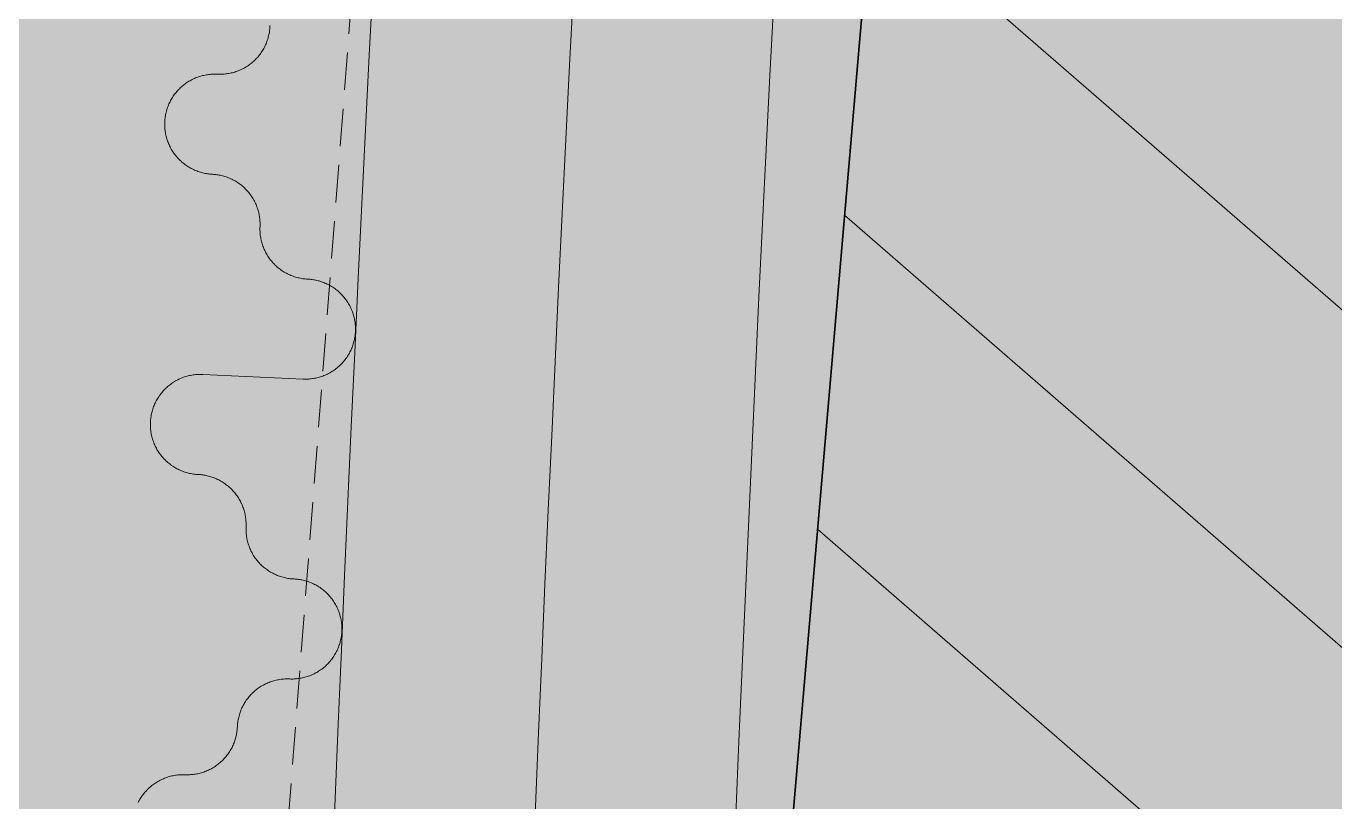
# Model space of a CAD drawing. Header units: millimetres. Extents: x 833941507 to 1669051331, y 817666127 to 1636299673.
# Drawn here: x 834573496 to 834573822.2, y 817988379 to 817988572.4 of the extents above; entities that cross this region are included whole.
import ezdxf

# ---------------------------------------------------------------- set-up
doc = ezdxf.new("R2010")
doc.units = ezdxf.units.MM
doc.header["$LTSCALE"] = 3
doc.linetypes.add('B0703', pattern=[4.6875, 3.125, -1.5625])
for name, color, linetype, lineweight in [('Hatch (CARR)', 252, 'Continuous', 35), ('Hatch (LTC&CB)', 252, 'Continuous', 35), ('UAJ-22INWA', 6, 'Continuous', 35), ('UAJ-22INWA-h', 251, 'Continuous', 9), ('UAJ-23FLOR-h', 251, 'Continuous', 9), ('UAJ-25CEIL-z', 8, 'B0703', 9), ('UAJ-42INFI', 1, 'Continuous', 18), ('UAJ-42INFI-h', 251, 'Continuous', 9)]:
    doc.layers.add(name, color=color, linetype=linetype, lineweight=lineweight)
doc.layers.add('UAJ-00XREF', color=7, linetype='Continuous')

# ---------------------------------------------------------------- blocks, each defined once
blk = doc.blocks.new('GBP-LTC-LB01')
at = {"layer": 'UAJ-23FLOR-h'}
h = blk.add_hatch(dxfattribs=at)
h.set_pattern_fill('EARTH,_O', color=256, scale=180, angle=45)
h.set_pattern_definition([(48.9989, (834576001.8, 818046085.3), (-112.727, 1612.5107), [1143, -1143]), (48.9989, (834575678.3, 818046366.6), (-112.727, 1612.5107), [1143, -1143]), (48.9989, (834575354.8, 818046647.8), (-112.727, 1612.5107), [1143, -1143]), (138.9989, (834575340.7, 818046849.3), (-1612.5107, -112.727), [1143, -1143]), (138.9989, (834575621.9, 818047172.8), (-1612.5107, -112.727), [1143, -1143]), (138.9989, (834575903.1, 818047496.3), (-1612.5107, -112.727), [1143, -1143])])
h.paths.add_polyline_path([(834572173.05, 818200349.17), (834310583.74, 818182062.08), (834331502.24, 817882831.69), (834364939.69, 817885169.23), (834473095.7, 818011283.6), (834480533.7, 818020120.4), (834485095.05, 818025709.55), (834491375.7, 818033619), (834497063.4, 818041013), (834493145.8, 818043678.7), (834512788.5, 818074029.25), (834518712.45, 818083675.25), (834526231.3, 818096325.1), (834534646.05, 818111073.05), (834545956, 818131981.3), (834557204.6, 818154198.8), (834564040, 818168496.8), (834570941.16, 818183576.43), (834578367.8, 818200696.3)])
h.paths.add_polyline_path([(834382131.31, 817956469.98), (834418268.73, 817958996.07), (834422062.41, 817963855.9), (834428403.04, 817964299.38), (834467239.2, 818010695.58), (834466445.21, 818021738.79), (834476097.72, 818035709.03), (834485267.1, 818048983.2), (834487014.89, 818051460.43), (834497268.33, 818067303.42), (834492893.38, 818129890.09), (834448056.59, 818126755.66), (834416896.58, 818105052.11), (834382061.37, 818080788.99), (834386167.45, 818022059.16), (834377588.38, 818021459.47)], flags=16)
edge = h.paths.add_edge_path(flags=16)
edge.add_line((834540292.29, 818142076.07), (834533466.32, 818141614.13))
edge.add_line((834533466.32, 818141614.13), (834523258.01, 818143862.71))
edge.add_line((834523258.01, 818143862.71), (834525896.87, 818155838.93))
edge.add_arc((834558382.43, 818267025.45), 115835.02, 237.2183981, 253.7131266, ccw=False)
edge.add_line((834495664.92, 818169638.25), (834498267.59, 818132356.98))
edge.add_line((834498267.59, 818132356.98), (834496346.42, 818130135.01))
edge.add_line((834496346.42, 818130135.01), (834492879.88, 818129892.67))
edge.add_line((834492879.88, 818129892.67), (834494229.58, 818110587.62))
edge.add_line((834494229.58, 818110587.62), (834496326.13, 818110708.38))
edge.add_line((834496326.13, 818110708.38), (834498420.21, 818080753.55))
edge.add_line((834498420.21, 818080753.55), (834498046.12, 818080727.4))
edge.add_line((834498046.12, 818080727.4), (834498254.52, 818077746.38))
edge.add_line((834498254.52, 818077746.38), (834503061.09, 818078082.4))
edge.add_line((834503061.09, 818078082.4), (834504979.52, 818081212.1))
edge.add_line((834504979.52, 818081212.1), (834509429.02, 818088470.93))
edge.add_line((834509429.02, 818088470.93), (834515217.16, 818097913.59))
edge.add_line((834515217.16, 818097913.59), (834526067.43, 818116415.54))
edge.add_line((834526067.43, 818116415.54), (834532489.2, 818127888.68))
edge.add_line((834532489.2, 818127888.68), (834534830.9, 818132146.3))
edge.add_line((834534830.9, 818132146.3), (834540292.29, 818142076.07))
h = blk.add_hatch(dxfattribs=at)
h.set_pattern_fill('EARTH,_O', color=256, scale=180, angle=45)
h.set_pattern_definition([(45.0000001, (-1082349.7, 54794.9), (-3e-06, 1616.4461018), [1143, -1143]), (45.0000001, (-1082652.8, 55098), (-3e-06, 1616.4461018), [1143, -1143]), (45.0000001, (-1082955.9, 55401.1), (-3e-06, 1616.4461018), [1143, -1143]), (135.0000001, (-1082955.9, 55603.1), (-1616.4461018, -3e-06), [1143, -1143]), (135.0000001, (-1082652.8, 55906.2), (-1616.4461018, -3e-06), [1143, -1143]), (135.0000001, (-1082349.7, 56209.3), (-1616.4461018, -3e-06), [1143, -1143])])
h.paths.add_polyline_path([(834669469.25, 818015499.17), (834651080.82, 818014213.79), (834651091.33, 818014066.03), (834669479.76, 818015351.52)], flags=16)
edge = h.paths.add_edge_path()
edge.add_arc((834611763.61, 818123015.07), 22001.28, 94.000719, 118.688683)
edge.add_line((834601201.89, 818142315.5), (834593918.34, 818141228.38))
edge.add_arc((834611768.4, 818123014.03), 25502.69, 93.997159, 134.421275, ccw=False)
edge.add_line((834609990.68, 818148454.69), (834618164.36, 818149025.84))
edge.add_line((834618164.36, 818149025.84), (834618408.29, 818145534.91))
edge.add_line((834618408.29, 818145534.91), (834616365.41, 818145392.16))
edge.add_line((834616365.41, 818145392.16), (834616609.39, 818141900.69))
edge.add_line((834616609.39, 818141900.69), (834611621.55, 818141552.15))
edge.add_line((834611621.55, 818141552.15), (834611377.61, 818145043.07))
edge.add_line((834611377.61, 818145043.07), (834610228.61, 818144962.74))
h.paths.add_polyline_path([(834673232.94, 818197365.88), (834607546.49, 818192773.89), (834599172.5, 818174435.3), (834588349.1, 818152374.5), (834578621.55, 818133890.65), (834568418.3, 818115665.3), (834556456.7, 818095618.3), (834546606.4, 818080041.6), (834532219.3, 818058623.75), (834523692.15, 818046595.75), (834515683.5, 818035708.5), (834508244.2, 818025929.9), (834500656.3, 818016266.1), (834489786.8, 818002934.1), (834483448.3, 817995421.3), (834478637.6, 817989841.7), (834458453.75, 817967379.3), (834441506.5, 817949096.36), (834383075.75, 817886437.08), (834482026.69, 817893354.51), (834551919.04, 817920008.6), (834634905.13, 817930637.13), (834634023, 817939309.35), (834633770.07, 817941795.89), (834633577.69, 817943687.02), (834508697.04, 817930983.61), (834507053.46, 817930191.44), (834506409.46, 817939426.96), (834507656.94, 817945566.73), (834503417.08, 818006767.03), (834503064.37, 818011762.67), (834514052.91, 818025791.94), (834520784.65, 818034889.35), (834526318.86, 818042436.94), (834532381.69, 818050705.63), (834536345.72, 818056472.68), (834542258.41, 818065225.62), (834550405.86, 818077286.91), (834561579, 818095001.96), (834574522.66, 818117080.03), (834587768.88, 818140310.21), (834609774.13, 818143594.98), (834610001.97, 818140335.89), (834634252.54, 818142031.47), (834636806.9, 818105492.47), (834642791.48, 818105913.75), (834646278.56, 818056032.58), (834640293.17, 818055614.16), (834643382.34, 818011424.91), (834641138.41, 818011267.96), (834645775.78, 817944927.87), (834639048.36, 817944243.52), (834640362.12, 817931328.11), (834651070.39, 817932706.91), (834650587.67, 817936476.13), (834685105.74, 817940896.86), (834685588.46, 817937127.64), (834691373.79, 817937868.57)])
blk = doc.blocks.new('inf_010')
at = {"layer": 'UAJ-42INFI'}
for points in [[(889586126.24, 757796020.46), (889586126.52, 757796020.43), (889586126.79, 757796020.4), (889586127.08, 757796020.39), (889586127.36, 757796020.37), (889586127.65, 757796020.37), (889586127.94, 757796020.37), (889586128.23, 757796020.38), (889586128.52, 757796020.39), (889586128.82, 757796020.42), (889586129.11, 757796020.44), (889586129.41, 757796020.48), (889586129.71, 757796020.53), (889586130.01, 757796020.58), (889586130.31, 757796020.64), (889586130.61, 757796020.7), (889586130.91, 757796020.78), (889586131.21, 757796020.86), (889586131.51, 757796020.95), (889586131.81, 757796021.05), (889586132.1, 757796021.16), (889586132.4, 757796021.27), (889586132.69, 757796021.39), (889586132.98, 757796021.52), (889586133.27, 757796021.66), (889586133.55, 757796021.81), (889586133.84, 757796021.96), (889586134.11, 757796022.12), (889586134.39, 757796022.29), (889586134.66, 757796022.46), (889586134.93, 757796022.65), (889586135.19, 757796022.84), (889586135.45, 757796023.03), (889586135.7, 757796023.23), (889586135.94, 757796023.44), (889586136.18, 757796023.66), (889586136.42, 757796023.88), (889586136.65, 757796024.11), (889586136.87, 757796024.34), (889586137.09, 757796024.58), (889586137.29, 757796024.82), (889586137.5, 757796025.07), (889586137.69, 757796025.32), (889586137.88, 757796025.57), (889586138.06, 757796025.83), (889586138.24, 757796026.09), (889586138.4, 757796026.36), (889586138.56, 757796026.63), (889586138.71, 757796026.9), (889586138.86, 757796027.17), (889586138.99, 757796027.45), (889586139.12, 757796027.73), (889586139.25, 757796028.01), (889586139.36, 757796028.28), (889586139.47, 757796028.57), (889586139.56, 757796028.85), (889586139.66, 757796029.13), (889586139.74, 757796029.41), (889586139.82, 757796029.69), (889586139.89, 757796029.97), (889586139.95, 757796030.25), (889586140.01, 757796030.53), (889586140.06, 757796030.81), (889586140.1, 757796031.08), (889586140.14, 757796031.36), (889586140.17, 757796031.63)], [(889586123.25, 757795995.65), (889586122.95, 757795995.69), (889586122.66, 757795995.74), (889586122.36, 757795995.79), (889586122.06, 757795995.85), (889586121.77, 757795995.92), (889586121.47, 757795996), (889586121.17, 757795996.08), (889586120.88, 757795996.17), (889586120.59, 757795996.27), (889586120.3, 757795996.38), (889586120.01, 757795996.49), (889586119.73, 757795996.61), (889586119.44, 757795996.74), (889586119.16, 757795996.87), (889586118.89, 757795997.02), (889586118.62, 757795997.16), (889586118.35, 757795997.32), (889586118.08, 757795997.48), (889586117.82, 757795997.65), (889586117.56, 757795997.82), (889586117.31, 757795998.01), (889586117.07, 757795998.19), (889586116.82, 757795998.38), (889586116.59, 757795998.58), (889586116.36, 757795998.79), (889586116.13, 757795998.99), (889586115.91, 757795999.21), (889586115.7, 757795999.42), (889586115.49, 757795999.65), (889586115.29, 757795999.87), (889586115.1, 757796000.1), (889586114.91, 757796000.33), (889586114.73, 757796000.57), (889586114.55, 757796000.82), (889586114.38, 757796001.06), (889586114.21, 757796001.32), (889586114.05, 757796001.58), (889586113.9, 757796001.84), (889586113.75, 757796002.11), (889586113.6, 757796002.38), (889586113.47, 757796002.65), (889586113.34, 757796002.93), (889586113.21, 757796003.22), (889586113.1, 757796003.51), (889586112.99, 757796003.8), (889586112.89, 757796004.09), (889586112.79, 757796004.38), (889586112.7, 757796004.68), (889586112.62, 757796004.98), (889586112.55, 757796005.28), (889586112.48, 757796005.59), (889586112.43, 757796005.89), (889586112.38, 757796006.2), (889586112.34, 757796006.5), (889586112.3, 757796006.81), (889586112.27, 757796007.12), (889586112.25, 757796007.43), (889586112.24, 757796007.73), (889586112.24, 757796008.04), (889586112.24, 757796008.34), (889586112.25, 757796008.64), (889586112.27, 757796008.95), (889586112.3, 757796009.25), (889586112.33, 757796009.54), (889586112.37, 757796009.84), (889586112.41, 757796010.14), (889586112.47, 757796010.44), (889586112.53, 757796010.73), (889586112.6, 757796011.03), (889586112.67, 757796011.33), (889586112.76, 757796011.62), (889586112.85, 757796011.91), (889586112.95, 757796012.21), (889586113.05, 757796012.5), (889586113.17, 757796012.78), (889586113.29, 757796013.07), (889586113.42, 757796013.35), (889586113.55, 757796013.63), (889586113.69, 757796013.91), (889586113.84, 757796014.18), (889586114, 757796014.45), (889586114.16, 757796014.71), (889586114.33, 757796014.97), (889586114.5, 757796015.23), (889586114.68, 757796015.48), (889586114.87, 757796015.73), (889586115.06, 757796015.97), (889586115.26, 757796016.2), (889586115.46, 757796016.44), (889586115.67, 757796016.66), (889586115.89, 757796016.88), (889586116.1, 757796017.09), (889586116.33, 757796017.3), (889586116.55, 757796017.5), (889586116.78, 757796017.69), (889586117.01, 757796017.88), (889586117.25, 757796018.06), (889586117.5, 757796018.24), (889586117.74, 757796018.41), (889586118, 757796018.58), (889586118.26, 757796018.74), (889586118.52, 757796018.9), (889586118.79, 757796019.04), (889586119.06, 757796019.19), (889586119.34, 757796019.32), (889586119.62, 757796019.45), (889586119.9, 757796019.58), (889586120.19, 757796019.69), (889586120.48, 757796019.8), (889586120.77, 757796019.9), (889586121.07, 757796020), (889586121.36, 757796020.09), (889586121.66, 757796020.17), (889586121.97, 757796020.24), (889586122.27, 757796020.3), (889586122.57, 757796020.36), (889586122.88, 757796020.41), (889586123.19, 757796020.45), (889586123.49, 757796020.49), (889586123.8, 757796020.51), (889586124.11, 757796020.53), (889586124.41, 757796020.55), (889586124.72, 757796020.55), (889586125.02, 757796020.55), (889586125.33, 757796020.54), (889586125.63, 757796020.52), (889586125.93, 757796020.49), (889586126.23, 757796020.46)], [(889586126.23, 757796020.46), (889586126.24, 757796020.46)], [(889586123.27, 757795995.65), (889586123.25, 757795995.65)], [(889586134.19, 757795981.77), (889586134.22, 757795982.05), (889586134.25, 757795982.33), (889586134.26, 757795982.61), (889586134.27, 757795982.89), (889586134.28, 757795983.18), (889586134.28, 757795983.47), (889586134.27, 757795983.76), (889586134.25, 757795984.06), (889586134.23, 757795984.35), (889586134.2, 757795984.65), (889586134.16, 757795984.94), (889586134.12, 757795985.24), (889586134.07, 757795985.54), (889586134.01, 757795985.84), (889586133.94, 757795986.14), (889586133.86, 757795986.44), (889586133.78, 757795986.74), (889586133.69, 757795987.04), (889586133.59, 757795987.34), (889586133.48, 757795987.63), (889586133.37, 757795987.93), (889586133.25, 757795988.22), (889586133.12, 757795988.51), (889586132.98, 757795988.8), (889586132.83, 757795989.09), (889586132.68, 757795989.37), (889586132.52, 757795989.65), (889586132.35, 757795989.92), (889586132.17, 757795990.19), (889586131.99, 757795990.46), (889586131.8, 757795990.72), (889586131.6, 757795990.97), (889586131.4, 757795991.23), (889586131.19, 757795991.47), (889586130.97, 757795991.71), (889586130.75, 757795991.95), (889586130.52, 757795992.17), (889586130.29, 757795992.4), (889586130.05, 757795992.61), (889586129.81, 757795992.82), (889586129.56, 757795993.02), (889586129.31, 757795993.22), (889586129.06, 757795993.41), (889586128.8, 757795993.59), (889586128.53, 757795993.76), (889586128.27, 757795993.93), (889586128, 757795994.08), (889586127.73, 757795994.24), (889586127.45, 757795994.38), (889586127.18, 757795994.52), (889586126.9, 757795994.64), (889586126.62, 757795994.77), (889586126.34, 757795994.88), (889586126.06, 757795994.98), (889586125.78, 757795995.08), (889586125.5, 757795995.17), (889586125.22, 757795995.26), (889586124.94, 757795995.34), (889586124.65, 757795995.41), (889586124.37, 757795995.47), (889586124.1, 757795995.52), (889586123.82, 757795995.57), (889586123.54, 757795995.61), (889586123.27, 757795995.65)], [(889586145.12, 757795967.91), (889586144.82, 757795967.95), (889586144.53, 757795968), (889586144.23, 757795968.05), (889586143.93, 757795968.11), (889586143.64, 757795968.18), (889586143.34, 757795968.26), (889586143.05, 757795968.34), (889586142.75, 757795968.43), (889586142.46, 757795968.53), (889586142.17, 757795968.63), (889586141.88, 757795968.75), (889586141.6, 757795968.87), (889586141.32, 757795968.99), (889586141.04, 757795969.13), (889586140.76, 757795969.27), (889586140.49, 757795969.42), (889586140.22, 757795969.57), (889586139.95, 757795969.73), (889586139.69, 757795969.9), (889586139.44, 757795970.08), (889586139.19, 757795970.26), (889586138.94, 757795970.44), (889586138.7, 757795970.63), (889586138.46, 757795970.83), (889586138.23, 757795971.03), (889586138.01, 757795971.24), (889586137.79, 757795971.45), (889586137.57, 757795971.67), (889586137.37, 757795971.89), (889586137.17, 757795972.12), (889586136.97, 757795972.35), (889586136.78, 757795972.58), (889586136.6, 757795972.82), (889586136.42, 757795973.06), (889586136.25, 757795973.31), (889586136.09, 757795973.56), (889586135.92, 757795973.82), (889586135.77, 757795974.08), (889586135.62, 757795974.35), (889586135.48, 757795974.62), (889586135.34, 757795974.89), (889586135.21, 757795975.17), (889586135.09, 757795975.46), (889586134.97, 757795975.74), (889586134.86, 757795976.03), (889586134.76, 757795976.33), (889586134.66, 757795976.62), (889586134.57, 757795976.92), (889586134.49, 757795977.22), (889586134.42, 757795977.52), (889586134.35, 757795977.82), (889586134.3, 757795978.13), (889586134.25, 757795978.43), (889586134.2, 757795978.74), (889586134.17, 757795979.05), (889586134.14, 757795979.35), (889586134.12, 757795979.66), (889586134.11, 757795979.96), (889586134.11, 757795980.27), (889586134.11, 757795980.57), (889586134.12, 757795980.88), (889586134.14, 757795981.18), (889586134.16, 757795981.48), (889586134.19, 757795981.77)], [(889586142.26, 757795943.12), (889586142.53, 757795943.09), (889586142.81, 757795943.07), (889586143.09, 757795943.05), (889586143.37, 757795943.04), (889586143.66, 757795943.04), (889586143.95, 757795943.04), (889586144.24, 757795943.05), (889586144.53, 757795943.07), (889586144.83, 757795943.09), (889586145.12, 757795943.12), (889586145.42, 757795943.16), (889586145.72, 757795943.2), (889586146.02, 757795943.26), (889586146.32, 757795943.32), (889586146.62, 757795943.38), (889586146.92, 757795943.46), (889586147.22, 757795943.54), (889586147.51, 757795943.64), (889586147.81, 757795943.74), (889586148.11, 757795943.84), (889586148.4, 757795943.96), (889586148.69, 757795944.08), (889586148.98, 757795944.21), (889586149.27, 757795944.35), (889586149.55, 757795944.5), (889586149.84, 757795944.65), (889586150.11, 757795944.81), (889586150.39, 757795944.98), (889586150.66, 757795945.16), (889586150.92, 757795945.34), (889586151.18, 757795945.53), (889586151.44, 757795945.73), (889586151.69, 757795945.93), (889586151.94, 757795946.14), (889586152.17, 757795946.36), (889586152.41, 757795946.58), (889586152.64, 757795946.81), (889586152.86, 757795947.04), (889586153.07, 757795947.28), (889586153.28, 757795947.52), (889586153.48, 757795947.77), (889586153.68, 757795948.02), (889586153.86, 757795948.27), (889586154.04, 757795948.53), (889586154.22, 757795948.8), (889586154.38, 757795949.06), (889586154.54, 757795949.33), (889586154.69, 757795949.6), (889586154.83, 757795949.88), (889586154.97, 757795950.15), (889586155.1, 757795950.43), (889586155.22, 757795950.71), (889586155.33, 757795950.99), (889586155.43, 757795951.27), (889586155.53, 757795951.55), (889586155.62, 757795951.83), (889586155.71, 757795952.11), (889586155.78, 757795952.39), (889586155.85, 757795952.67), (889586155.91, 757795952.95), (889586155.97, 757795953.23), (889586156.02, 757795953.51), (889586156.06, 757795953.79), (889586156.09, 757795954.06), (889586156.12, 757795954.34), (889586156.15, 757795954.62), (889586156.16, 757795954.9), (889586156.18, 757795955.18), (889586156.18, 757795955.47), (889586156.18, 757795955.76), (889586156.17, 757795956.05), (889586156.15, 757795956.34), (889586156.13, 757795956.63), (889586156.1, 757795956.93), (889586156.06, 757795957.23), (889586156.02, 757795957.53), (889586155.96, 757795957.83), (889586155.9, 757795958.12), (889586155.84, 757795958.42), (889586155.76, 757795958.72), (889586155.68, 757795959.02), (889586155.59, 757795959.32), (889586155.49, 757795959.62), (889586155.38, 757795959.91), (889586155.26, 757795960.21), (889586155.14, 757795960.5), (889586155.01, 757795960.79), (889586154.87, 757795961.08), (889586154.73, 757795961.36), (889586154.57, 757795961.64), (889586154.41, 757795961.92), (889586154.24, 757795962.19), (889586154.07, 757795962.46), (889586153.88, 757795962.73), (889586153.69, 757795962.99), (889586153.5, 757795963.25), (889586153.29, 757795963.5), (889586153.08, 757795963.74), (889586152.87, 757795963.98), (889586152.65, 757795964.22), (889586152.42, 757795964.44), (889586152.19, 757795964.67), (889586151.95, 757795964.88), (889586151.71, 757795965.09), (889586151.46, 757795965.29), (889586151.21, 757795965.49), (889586150.95, 757795965.67), (889586150.69, 757795965.85), (889586150.43, 757795966.03), (889586150.16, 757795966.19), (889586149.89, 757795966.35), (889586149.62, 757795966.5), (889586149.35, 757795966.64), (889586149.07, 757795966.78), (889586148.8, 757795966.91), (889586148.52, 757795967.03), (889586148.24, 757795967.14), (889586147.96, 757795967.25), (889586147.68, 757795967.34), (889586147.39, 757795967.43), (889586147.11, 757795967.52), (889586146.83, 757795967.59), (889586146.55, 757795967.66), (889586146.27, 757795967.73), (889586145.99, 757795967.78), (889586145.72, 757795967.83), (889586145.44, 757795967.87), (889586145.17, 757795967.91)], [(889586145.17, 757795967.91), (889586145.12, 757795967.91)], [(889586114.51, 757795921.21), (889586114.21, 757795921.25), (889586113.92, 757795921.29), (889586113.62, 757795921.35), (889586113.32, 757795921.41), (889586113.02, 757795921.47), (889586112.73, 757795921.55), (889586112.43, 757795921.63), (889586112.14, 757795921.72), (889586111.85, 757795921.82), (889586111.56, 757795921.92), (889586111.27, 757795922.04), (889586110.98, 757795922.16), (889586110.7, 757795922.28), (889586110.42, 757795922.42), (889586110.14, 757795922.56), (889586109.87, 757795922.7), (889586109.6, 757795922.86), (889586109.33, 757795923.02), (889586109.07, 757795923.19), (889586108.82, 757795923.36), (889586108.56, 757795923.54), (889586108.32, 757795923.73), (889586108.07, 757795923.92), (889586107.84, 757795924.12), (889586107.61, 757795924.32), (889586107.38, 757795924.52), (889586107.16, 757795924.74), (889586106.95, 757795924.95), (889586106.74, 757795925.17), (889586106.54, 757795925.4), (889586106.34, 757795925.63), (889586106.15, 757795925.86), (889586105.97, 757795926.1), (889586105.79, 757795926.34), (889586105.62, 757795926.59), (889586105.45, 757795926.84), (889586105.29, 757795927.1), (889586105.13, 757795927.36), (889586104.98, 757795927.63), (889586104.84, 757795927.9), (889586104.7, 757795928.18), (889586104.57, 757795928.46), (889586104.45, 757795928.74), (889586104.33, 757795929.03), (889586104.22, 757795929.32), (889586104.11, 757795929.61), (889586104.02, 757795929.9), (889586103.93, 757795930.2), (889586103.85, 757795930.5), (889586103.77, 757795930.8), (889586103.71, 757795931.11), (889586103.65, 757795931.41), (889586103.6, 757795931.72), (889586103.55, 757795932.02), (889586103.52, 757795932.33), (889586103.49, 757795932.64), (889586103.47, 757795932.94), (889586103.46, 757795933.25), (889586103.45, 757795933.55), (889586103.45, 757795933.86), (889586103.46, 757795934.16), (889586103.48, 757795934.46), (889586103.5, 757795934.76), (889586103.54, 757795935.06), (889586103.57, 757795935.36), (889586103.62, 757795935.66), (889586103.67, 757795935.95), (889586103.73, 757795936.25), (889586103.8, 757795936.55), (889586103.88, 757795936.84), (889586103.96, 757795937.14), (889586104.05, 757795937.43), (889586104.15, 757795937.72), (889586104.25, 757795938.01), (889586104.36, 757795938.3), (889586104.48, 757795938.59), (889586104.61, 757795938.87), (889586104.74, 757795939.15), (889586104.88, 757795939.43), (889586105.03, 757795939.7), (889586105.19, 757795939.97), (889586105.35, 757795940.24), (889586105.52, 757795940.5), (889586105.69, 757795940.75), (889586105.87, 757795941.01), (889586106.06, 757795941.25), (889586106.25, 757795941.5), (889586106.45, 757795941.73), (889586106.65, 757795941.96), (889586106.86, 757795942.19), (889586107.07, 757795942.41), (889586107.28, 757795942.62), (889586107.51, 757795942.83), (889586107.73, 757795943.03), (889586107.96, 757795943.23), (889586108.19, 757795943.42), (889586108.43, 757795943.6), (889586108.67, 757795943.78), (889586108.92, 757795943.95), (889586109.17, 757795944.12), (889586109.43, 757795944.28), (889586109.69, 757795944.44), (889586109.96, 757795944.59), (889586110.23, 757795944.73), (889586110.51, 757795944.87), (889586110.79, 757795945), (889586111.07, 757795945.12), (889586111.36, 757795945.24), (889586111.65, 757795945.35), (889586111.94, 757795945.45), (889586112.24, 757795945.55), (889586112.53, 757795945.64), (889586112.83, 757795945.72), (889586113.13, 757795945.79), (889586113.44, 757795945.86), (889586113.74, 757795945.92), (889586114.05, 757795945.97), (889586114.35, 757795946.01), (889586114.66, 757795946.05), (889586114.97, 757795946.07), (889586115.27, 757795946.09), (889586115.58, 757795946.11), (889586115.89, 757795946.11), (889586116.19, 757795946.11), (889586116.49, 757795946.1), (889586116.8, 757795946.08), (889586117.1, 757795946.06), (889586117.39, 757795946.03)], [(889586117.39, 757795946.03), (889586142.26, 757795943.12)], [(889586114.53, 757795921.21), (889586114.51, 757795921.21)], [(889586125.5, 757795907.37), (889586125.53, 757795907.65), (889586125.55, 757795907.93), (889586125.57, 757795908.21), (889586125.58, 757795908.49), (889586125.58, 757795908.78), (889586125.58, 757795909.07), (889586125.57, 757795909.36), (889586125.55, 757795909.65), (889586125.53, 757795909.95), (889586125.5, 757795910.24), (889586125.46, 757795910.54), (889586125.42, 757795910.84), (889586125.36, 757795911.14), (889586125.3, 757795911.44), (889586125.23, 757795911.74), (889586125.16, 757795912.04), (889586125.07, 757795912.34), (889586124.98, 757795912.64), (889586124.88, 757795912.93), (889586124.77, 757795913.23), (889586124.66, 757795913.52), (889586124.53, 757795913.82), (889586124.4, 757795914.11), (889586124.26, 757795914.39), (889586124.11, 757795914.68), (889586123.96, 757795914.96), (889586123.8, 757795915.24), (889586123.63, 757795915.51), (889586123.45, 757795915.78), (889586123.27, 757795916.05), (889586123.08, 757795916.31), (889586122.88, 757795916.56), (889586122.67, 757795916.81), (889586122.46, 757795917.06), (889586122.25, 757795917.3), (889586122.02, 757795917.53), (889586121.8, 757795917.76), (889586121.56, 757795917.98), (889586121.32, 757795918.19), (889586121.08, 757795918.4), (889586120.83, 757795918.6), (889586120.58, 757795918.8), (889586120.32, 757795918.98), (889586120.06, 757795919.16), (889586119.8, 757795919.34), (889586119.53, 757795919.5), (889586119.26, 757795919.66), (889586118.99, 757795919.81), (889586118.72, 757795919.95), (889586118.44, 757795920.09), (889586118.16, 757795920.21), (889586117.88, 757795920.33), (889586117.6, 757795920.45), (889586117.32, 757795920.55), (889586117.04, 757795920.65), (889586116.76, 757795920.74), (889586116.48, 757795920.82), (889586116.2, 757795920.9), (889586115.91, 757795920.97), (889586115.63, 757795921.03), (889586115.36, 757795921.08), (889586115.08, 757795921.13), (889586114.8, 757795921.17), (889586114.53, 757795921.21)], [(889586136.48, 757795893.55), (889586136.18, 757795893.59), (889586135.89, 757795893.63), (889586135.59, 757795893.69), (889586135.29, 757795893.74), (889586135, 757795893.81), (889586134.7, 757795893.89), (889586134.4, 757795893.97), (889586134.11, 757795894.06), (889586133.82, 757795894.16), (889586133.53, 757795894.26), (889586133.24, 757795894.37), (889586132.96, 757795894.49), (889586132.67, 757795894.62), (889586132.39, 757795894.75), (889586132.12, 757795894.89), (889586131.84, 757795895.04), (889586131.57, 757795895.19), (889586131.31, 757795895.35), (889586131.05, 757795895.52), (889586130.79, 757795895.69), (889586130.54, 757795895.87), (889586130.29, 757795896.06), (889586130.05, 757795896.25), (889586129.81, 757795896.44), (889586129.58, 757795896.65), (889586129.35, 757795896.85), (889586129.13, 757795897.06), (889586128.92, 757795897.28), (889586128.71, 757795897.5), (889586128.51, 757795897.73), (889586128.32, 757795897.95), (889586128.13, 757795898.19), (889586127.94, 757795898.42), (889586127.77, 757795898.66), (889586127.59, 757795898.91), (889586127.42, 757795899.16), (889586127.26, 757795899.42), (889586127.11, 757795899.68), (889586126.96, 757795899.95), (889586126.81, 757795900.22), (889586126.67, 757795900.5), (889586126.54, 757795900.78), (889586126.42, 757795901.06), (889586126.3, 757795901.34), (889586126.19, 757795901.63), (889586126.09, 757795901.93), (889586125.99, 757795902.22), (889586125.9, 757795902.52), (889586125.82, 757795902.82), (889586125.75, 757795903.12), (889586125.68, 757795903.42), (889586125.62, 757795903.73), (889586125.57, 757795904.03), (889586125.52, 757795904.34), (889586125.49, 757795904.64), (889586125.46, 757795904.95), (889586125.44, 757795905.26), (889586125.43, 757795905.56), (889586125.42, 757795905.87), (889586125.42, 757795906.17), (889586125.43, 757795906.47), (889586125.45, 757795906.77), (889586125.47, 757795907.07), (889586125.5, 757795907.37)], [(889586133.71, 757795868.75), (889586133.98, 757795868.72), (889586134.26, 757795868.7), (889586134.54, 757795868.68), (889586134.83, 757795868.67), (889586135.11, 757795868.67), (889586135.4, 757795868.68), (889586135.69, 757795868.69), (889586135.98, 757795868.7), (889586136.28, 757795868.73), (889586136.58, 757795868.76), (889586136.87, 757795868.8), (889586137.17, 757795868.84), (889586137.47, 757795868.9), (889586137.77, 757795868.96), (889586138.07, 757795869.03), (889586138.37, 757795869.1), (889586138.67, 757795869.19), (889586138.96, 757795869.28), (889586139.26, 757795869.38), (889586139.56, 757795869.49), (889586139.85, 757795869.61), (889586140.14, 757795869.73), (889586140.43, 757795869.86), (889586140.72, 757795870), (889586141, 757795870.15), (889586141.28, 757795870.31), (889586141.56, 757795870.47), (889586141.83, 757795870.64), (889586142.1, 757795870.82), (889586142.37, 757795871), (889586142.63, 757795871.19), (889586142.88, 757795871.39), (889586143.13, 757795871.59), (889586143.38, 757795871.8), (889586143.61, 757795872.02), (889586143.85, 757795872.24), (889586144.07, 757795872.47), (889586144.29, 757795872.7), (889586144.51, 757795872.94), (889586144.72, 757795873.19), (889586144.92, 757795873.44), (889586145.11, 757795873.69), (889586145.3, 757795873.94), (889586145.47, 757795874.2), (889586145.65, 757795874.47), (889586145.81, 757795874.73), (889586145.97, 757795875), (889586146.12, 757795875.28), (889586146.26, 757795875.55), (889586146.39, 757795875.83), (889586146.52, 757795876.1), (889586146.64, 757795876.38), (889586146.75, 757795876.66), (889586146.86, 757795876.94), (889586146.95, 757795877.23), (889586147.04, 757795877.51), (889586147.12, 757795877.79), (889586147.2, 757795878.07), (889586147.27, 757795878.35), (889586147.33, 757795878.63), (889586147.38, 757795878.91), (889586147.43, 757795879.19), (889586147.47, 757795879.46), (889586147.51, 757795879.74), (889586147.53, 757795880.01), (889586147.56, 757795880.29), (889586147.57, 757795880.57), (889586147.58, 757795880.86), (889586147.59, 757795881.14), (889586147.58, 757795881.43), (889586147.57, 757795881.72), (889586147.56, 757795882.02), (889586147.53, 757795882.31), (889586147.5, 757795882.61), (889586147.46, 757795882.91), (889586147.42, 757795883.2), (889586147.36, 757795883.5), (889586147.3, 757795883.8), (889586147.23, 757795884.1), (889586147.15, 757795884.4), (889586147.07, 757795884.7), (889586146.98, 757795885), (889586146.88, 757795885.29), (889586146.77, 757795885.59), (889586146.65, 757795885.88), (889586146.53, 757795886.17), (889586146.4, 757795886.46), (889586146.26, 757795886.75), (889586146.11, 757795887.03), (889586145.96, 757795887.31), (889586145.79, 757795887.59), (889586145.62, 757795887.87), (889586145.45, 757795888.13), (889586145.26, 757795888.4), (889586145.07, 757795888.66), (889586144.87, 757795888.92), (889586144.67, 757795889.17), (889586144.46, 757795889.41), (889586144.24, 757795889.65), (889586144.02, 757795889.88), (889586143.79, 757795890.11), (889586143.56, 757795890.33), (889586143.32, 757795890.54), (889586143.08, 757795890.75), (889586142.83, 757795890.95), (889586142.58, 757795891.14), (889586142.32, 757795891.33), (889586142.06, 757795891.51), (889586141.8, 757795891.68), (889586141.53, 757795891.85), (889586141.26, 757795892), (889586140.99, 757795892.15), (889586140.71, 757795892.3), (889586140.44, 757795892.43), (889586140.16, 757795892.56), (889586139.88, 757795892.68), (889586139.6, 757795892.79), (889586139.32, 757795892.89), (889586139.04, 757795892.99), (889586138.76, 757795893.08), (889586138.48, 757795893.16), (889586138.19, 757795893.24), (889586137.91, 757795893.31), (889586137.63, 757795893.37), (889586137.35, 757795893.42), (889586137.08, 757795893.47), (889586136.8, 757795893.51), (889586136.53, 757795893.55)], [(889586136.53, 757795893.55), (889586136.48, 757795893.55)], [(889586119.86, 757795857.75), (889586119.9, 757795858.05), (889586119.94, 757795858.35), (889586119.99, 757795858.64), (889586120.05, 757795858.94), (889586120.12, 757795859.24), (889586120.19, 757795859.53), (889586120.27, 757795859.83), (889586120.36, 757795860.12), (889586120.46, 757795860.41), (889586120.56, 757795860.71), (889586120.67, 757795860.99), (889586120.79, 757795861.28), (889586120.92, 757795861.56), (889586121.05, 757795861.84), (889586121.19, 757795862.12), (889586121.34, 757795862.39), (889586121.49, 757795862.66), (889586121.65, 757795862.93), (889586121.82, 757795863.19), (889586121.99, 757795863.45), (889586122.17, 757795863.7), (889586122.35, 757795863.95), (889586122.55, 757795864.19), (889586122.74, 757795864.43), (889586122.94, 757795864.66), (889586123.15, 757795864.88), (889586123.36, 757795865.1), (889586123.58, 757795865.32), (889586123.8, 757795865.53), (889586124.02, 757795865.73), (889586124.25, 757795865.92), (889586124.48, 757795866.11), (889586124.72, 757795866.3), (889586124.96, 757795866.48), (889586125.21, 757795866.65), (889586125.46, 757795866.82), (889586125.71, 757795866.98), (889586125.98, 757795867.14), (889586126.24, 757795867.29), (889586126.51, 757795867.43), (889586126.79, 757795867.57), (889586127.07, 757795867.7), (889586127.35, 757795867.83), (889586127.63, 757795867.95), (889586127.92, 757795868.06), (889586128.22, 757795868.16), (889586128.51, 757795868.26), (889586128.81, 757795868.35), (889586129.11, 757795868.43), (889586129.41, 757795868.5), (889586129.71, 757795868.57), (889586130.01, 757795868.63), (889586130.32, 757795868.68), (889586130.63, 757795868.73), (889586130.93, 757795868.76), (889586131.24, 757795868.79), (889586131.54, 757795868.81), (889586131.85, 757795868.83), (889586132.15, 757795868.83), (889586132.46, 757795868.83), (889586132.76, 757795868.82), (889586133.06, 757795868.81), (889586133.36, 757795868.79), (889586133.66, 757795868.76)], [(889586133.66, 757795868.76), (889586133.71, 757795868.75)], [(889586106.06, 757795846.73), (889586106.33, 757795846.71), (889586106.61, 757795846.68), (889586106.89, 757795846.67), (889586107.18, 757795846.66), (889586107.46, 757795846.66), (889586107.75, 757795846.66), (889586108.05, 757795846.67), (889586108.34, 757795846.69), (889586108.63, 757795846.71), (889586108.93, 757795846.74), (889586109.23, 757795846.78), (889586109.53, 757795846.83), (889586109.82, 757795846.88), (889586110.12, 757795846.95), (889586110.42, 757795847.02), (889586110.72, 757795847.09), (889586111.02, 757795847.18), (889586111.32, 757795847.27), (889586111.62, 757795847.37), (889586111.91, 757795847.48), (889586112.21, 757795847.6), (889586112.5, 757795847.72), (889586112.79, 757795847.86), (889586113.07, 757795848), (889586113.36, 757795848.14), (889586113.64, 757795848.3), (889586113.92, 757795848.46), (889586114.19, 757795848.63), (889586114.46, 757795848.81), (889586114.72, 757795849), (889586114.98, 757795849.19), (889586115.24, 757795849.39), (889586115.49, 757795849.59), (889586115.73, 757795849.8), (889586115.97, 757795850.02), (889586116.21, 757795850.24), (889586116.43, 757795850.47), (889586116.65, 757795850.71), (889586116.87, 757795850.94), (889586117.07, 757795851.19), (889586117.27, 757795851.44), (889586117.47, 757795851.69), (889586117.65, 757795851.95), (889586117.83, 757795852.21), (889586118, 757795852.47), (889586118.17, 757795852.74), (889586118.33, 757795853.01), (889586118.47, 757795853.28), (889586118.62, 757795853.56), (889586118.75, 757795853.83), (889586118.88, 757795854.11), (889586119, 757795854.39), (889586119.11, 757795854.67), (889586119.21, 757795854.95), (889586119.31, 757795855.24), (889586119.4, 757795855.52), (889586119.48, 757795855.8), (889586119.56, 757795856.08), (889586119.62, 757795856.36), (889586119.68, 757795856.64), (889586119.74, 757795856.92), (889586119.79, 757795857.2), (889586119.83, 757795857.48), (889586119.86, 757795857.75)], [(889586093.86, 757795840.62), (889586094.02, 757795840.89), (889586094.19, 757795841.15), (889586094.36, 757795841.41), (889586094.54, 757795841.66), (889586094.73, 757795841.91), (889586094.92, 757795842.15), (889586095.11, 757795842.39), (889586095.32, 757795842.62), (889586095.52, 757795842.85), (889586095.73, 757795843.07), (889586095.95, 757795843.28), (889586096.17, 757795843.49), (889586096.39, 757795843.69), (889586096.62, 757795843.89), (889586096.85, 757795844.08), (889586097.09, 757795844.26), (889586097.33, 757795844.44), (889586097.58, 757795844.62), (889586097.83, 757795844.79), (889586098.09, 757795844.95), (889586098.35, 757795845.11), (889586098.62, 757795845.26), (889586098.89, 757795845.4), (889586099.16, 757795845.54), (889586099.44, 757795845.67), (889586099.72, 757795845.8), (889586100.01, 757795845.92), (889586100.3, 757795846.03), (889586100.59, 757795846.13), (889586100.89, 757795846.23), (889586101.18, 757795846.32), (889586101.48, 757795846.4), (889586101.78, 757795846.48), (889586102.09, 757795846.55), (889586102.39, 757795846.61), (889586102.7, 757795846.66), (889586103, 757795846.7), (889586103.31, 757795846.74), (889586103.62, 757795846.77), (889586103.92, 757795846.79), (889586104.23, 757795846.81), (889586104.53, 757795846.81), (889586104.84, 757795846.81), (889586105.14, 757795846.8), (889586105.44, 757795846.79), (889586105.74, 757795846.77), (889586106.04, 757795846.74)], [(889586106.04, 757795846.74), (889586106.06, 757795846.73)]]:
    blk.add_lwpolyline(points, dxfattribs=at)
blk = doc.blocks.new('3A35X-MADL-P-LT-B01-0')
at = {"layer": 'UAJ-22INWA-h'}
h = blk.add_hatch(dxfattribs=at)
h.set_pattern_fill('ANSI31', color=256, scale=20, angle=90)
h.set_pattern_definition([(138.99891, (834576001.76, 818046085.34), (-41.66066, -47.923265), [])])
h.paths.add_polyline_path([(834573828.08, 817988381.01), (834574196.21, 817988438.03), (834573962.67, 817989945.61)], flags=16)
h.paths.add_polyline_path([(834574455.5, 817987678.78), (834573953.85, 817987601.07), (834573805.01, 817988112.78), (834573815.73, 817988237.42), (834574355.99, 817988321.12), (834574022.09, 817990476.52), (834573865.74, 817990452.3), (834573663.29, 817988098.76), (834573853.76, 817987443.89), (834574434.41, 817987533.84)])
at = {"layer": 'UAJ-22INWA'}
blk.add_lwpolyline([(834574455.5, 817987678.78), (834573953.85, 817987601.07), (834573805.01, 817988112.78), (834573815.73, 817988237.42), (834574355.99, 817988321.12), (834574022.09, 817990476.52), (834573865.74, 817990452.3), (834573663.29, 817988098.76), (834573853.76, 817987443.89), (834574434.41, 817987533.84)], close=True, dxfattribs=at)
at = {"layer": 'UAJ-25CEIL-z'}
blk.add_line((834573278.78, 817984700.64), (834573753.94, 817990879.04), dxfattribs=at)
at = {"layer": 'UAJ-42INFI'}
for points in [[(834573563.33, 817988101.54, -0.029016), (834573766.77, 817990466.63)], [(834573613.31, 817988100.15, -0.029016), (834573816.25, 817990459.47, -0.029016)]]:
    blk.add_lwpolyline(points, format="xyb", dxfattribs=at)
at = {"layer": 'UAJ-42INFI-h'}
blk.add_lwpolyline([(834573865.74, 817990452.3, -0.308281), (834574002.7, 817990601.73), (834574463.78, 817987625.33, -0.475055), (834574256.24, 817987394.95), (834573956.31, 817987409.81, -0.294947), (834573779.76, 817987536.1, -0.116476), (834573663.29, 817988098.76, -0.029016), (834573865.74, 817990452.3)], format="xyb", dxfattribs=at)
at = {"rotation": 3.998908525164564}
blk.add_blockref('inf_010', (-0.01, 0.01), dxfattribs=at)

msp = doc.modelspace()

# ---------------------------------------------------------------- hatches: boundary and pattern name
at = {"layer": 'Hatch (CARR)'}
h = msp.add_hatch(dxfattribs=at)
h.set_pattern_fill('ANSI36', color=256, scale=150, angle=90)
h.set_pattern_definition([(135, (-187022.3, -52565.44), (-926.08891249, 252.5697034), [1190.625, -238.125, 0, -238.125])])
edge = h.paths.add_edge_path()
edge.add_line((834611924.53, 818109421.98), (834607685.93, 818109069.03))
edge.add_line((834607685.93, 818109069.03), (834607665.21, 818107991.06))
edge.add_arc((834589039.26, 818108445.6), 18631.5, 309.865898, 358.602068, ccw=False)
edge.add_arc((834615999.11, 818076947.93), 22831.06, 131.128719, 153.798926)
edge.add_arc((834586528.44, 818091417.12), 10000.02, 275.074548, 333.967897, ccw=False)
edge.add_line((834587412.96, 818081456.29), (834588264.12, 818069423.81))
edge.add_arc((834582903.89, 818050145.04), 20010.07, 39.448108, 74.462065, ccw=False)
edge.add_arc((834615731.57, 818077154), 22500.4, 219.443807, 234.520216)
edge.add_arc((834588161.64, 818038473.41), 25000.01, 12.166064, 54.52036, ccw=False)
edge.add_arc((834582999.18, 818037622.78), 30226.87, 2.039971, 11.679977, ccw=False)
edge.add_line((834613206.9, 818038698.76), (834615631.26, 818004019.26))
edge.add_arc((834569688.78, 818001746.14), 45998.68, -6.715736, 2.832547, ccw=False)
edge.add_arc((834571414.07, 818001695.79), 44279.6, 274.627227, 353.087902, ccw=False)
edge.add_line((834574986.22, 817957560.51), (834554838.44, 817955511.33))
edge.add_line((834554838.44, 817955511.33), (834555086.07, 817951969.1))
edge.add_line((834555086.07, 817951969.1), (834553985.14, 817951373.93))
edge.add_line((834553985.14, 817951373.93), (834556566.9, 817951132.02))
edge.add_line((834556566.9, 817951132.02), (834554870.83, 817950512.53))
edge.add_line((834554870.83, 817950512.53), (834555242.26, 817945199.33))
edge.add_line((834555242.26, 817945199.33), (834580663.58, 817947785.24))
edge.add_arc((834575886.06, 817997961), 50402.7, 275.439056, 360)
edge.add_arc((834575886.06, 817997961), 50402.7, 0, 6.033545)
edge.add_line((834626009.56, 818003258.87), (834625320, 818013122.62))
edge.add_arc((834725073.73, 818020096.29), 99997.19, 179.2295533, 183.9989755, ccw=False)
edge.add_line((834625085.58, 818021440.9), (834625236.7, 818032677.88))
edge.add_arc((834627922.06, 818032658), 2685.43, 108.98118, 179.57597, ccw=False)
edge.add_arc((834628204.41, 818032510.48), 2924.98, 77.00889, 113.27543, ccw=False)
edge.add_line((834628861.95, 818035360.6), (834628476.34, 818040874.23))
edge.add_arc((834628077.5, 818035877.4), 5012.73, 85.43643, 98.7313)
edge.add_arc((834628036.86, 818036256.39), 4631.99, 98.94599, 115.25566)
edge.add_arc((834625847.25, 818040897.82), 499.99, 179.2291, 295.2567, ccw=False)
edge.add_line((834625347.3, 818040904.54), (834625429.52, 818047019.11))
edge.add_arc((834645427.71, 818046750.21), 20000, 165.345013, 179.22962, ccw=False)
edge.add_line((834626078.37, 818051810.17), (834626528.55, 818053531.69))
edge.add_arc((834626915.54, 818053430.49), 400, 10.6952, 165.3453, ccw=False)
edge.add_arc((834673015.67, 818062137.18), 46515.12, 190.695171, 201.393906)
edge.add_line((834629705.69, 818045169.49), (834632608.66, 818049408.19))
edge.add_arc((834657538.96, 818054466.69), 25438.32, 165.436059, 191.469924, ccw=False)
edge.add_arc((834645834.11, 818057254.43), 13410.81, 134.755157, 164.388681, ccw=False)
edge.add_arc((834654069.52, 818049100.07), 25000, 110.949167, 135, ccw=False)
edge.add_line((834645131.03, 818072447.52), (834644597.61, 818080086.57))
edge.add_arc((834649926.78, 818053872.79), 26750, 101.491438, 112.960099)
edge.add_arc((834639130.33, 818079447.94), 1011.22, 186.41269, 290.94883, ccw=False)
edge.add_arc((834615732.29, 818077144.81), 22500, 5.586125, 15.960514)
edge.add_arc((834638326.4, 818083606.72), 1000, 72.18054, 195.96056, ccw=False)
edge.add_arc((834652938.87, 818129065.91), 46750, 252.180437, 259.459176)
edge.add_line((834644386.61, 818083104.83), (834643939.74, 818089497.14))
edge.add_arc((834650687.74, 818128671.74), 39751.54, 240.552646, 260.226455, ccw=False)
edge.add_arc((834638496.4, 818107130.24), 14999.51, 192.881128, 240.651972, ccw=False)
edge.add_line((834623874.36, 818103786.42), (834622817.43, 818108620.33))
edge.add_arc((834642767.11, 818112268.77), 20280.55, 185.544236, 190.363831, ccw=False)
edge.add_line((834622581.43, 818110309.38), (834612780.93, 818109493.29))
edge.add_arc((834641861.42, 818113470.75), 29351.23, 187.788264, 192.644584)
edge.add_line((834613222.05, 818107045.69), (834612137.99, 818106966.76))
edge.add_arc((834678301.99, 818113956.17), 66532.15, 183.9077542, 186.0302271, ccw=False)
edge = h.paths.add_edge_path(flags=16)
edge.add_arc((834615731.29, 818077153.7), 12500, 0, 180)
edge.add_arc((834615731.29, 818077153.7), 12500, 180, 360)
edge = h.paths.add_edge_path(flags=16)
edge.add_line((834611868.95, 818104450.81), (834613972.75, 818104597.88))
edge.add_line((834613972.75, 818104597.88), (834614793.18, 818100839.53))
edge.add_arc((834613826.07, 818100578.15), 1001.8, -85.3038, 15.12379, ccw=False)
edge.add_arc((834619584.26, 818044960.88), 54912.99, 95.933068, 97.326955)
edge.add_arc((834612511.22, 818100425.75), 1002.71, 172.27337, 273.99855, ccw=False)
edge.add_arc((834561933.96, 818106999.55), 50000, 352.600915, 357.078102)
edge = h.paths.add_edge_path(flags=16)
edge.add_line((834620090.91, 818049922.98), (834618289.66, 818049797.05))
edge.add_arc((834580970.7, 818042316.77), 38061.25, 11.334275, 15.917952)
edge.add_arc((834591802.88, 818043743.07), 27300.13, 19.276237, 22.152589)
edge.add_arc((834617550.89, 818054225.79), 500, 94.5376, 202.1526, ccw=False)
edge.add_arc((834615731.29, 818077153.7), 22500, 274.53759, 280.052608)
edge.add_arc((834619745.99, 818054506.8), 500, -8.8617, 100.0526, ccw=False)
edge.add_arc((834638671.98, 818051564.06), 18653.4, 171.162659, 185.047268)
edge = h.paths.add_edge_path(flags=16)
edge.add_line((834620198.06, 818047424.37), (834618701.71, 818047319.76))
edge.add_line((834618701.71, 818047319.76), (834619053.65, 818042377.79))
edge.add_line((834619053.65, 818042377.79), (834619277.55, 818039251.24))
edge.add_line((834619277.55, 818039251.24), (834621789.24, 818004177.33))
edge.add_arc((834571670.9, 818002621.7), 50142.48, -82.809427, 1.77783, ccw=False)
edge.add_line((834577947.23, 817952873.58), (834554875.83, 817950440.96))
edge.add_line((834554875.83, 817950440.96), (834554896.6, 817950143.9))
edge.add_line((834554896.6, 817950143.9), (834580030.46, 817952804.26))
edge.add_arc((834573485.43, 818001019.32), 48657.26, 277.730459, 360)
edge.add_line((834622142.69, 818001019.32), (834619659.92, 818038109.18))
edge.add_arc((834783609.84, 818029932.1), 164153.72, 174.3889035, 177.1447146, ccw=False)
edge.add_arc((834619491.3, 818046225.82), 789.84, 342.04557, 367.17034)
edge.add_line((834620274.96, 818046324.4), (834620198.06, 818047424.37))
h = msp.add_hatch(dxfattribs=at)
h.set_pattern_fill('ANSI37', color=10, scale=150)
edge = h.paths.add_edge_path()
edge.add_line((834608124.67, 818053522.58), (834606147.8, 818052086.92))
edge.add_line((834606147.8, 818052086.92), (834607353.97, 818050426.06))
edge.add_line((834607353.97, 818050426.06), (834609862.86, 818014620.63))
edge.add_line((834609862.86, 818014620.63), (834609379.08, 818014586.81))
edge.add_line((834609379.08, 818014586.81), (834610086.25, 818004483.1))
edge.add_line((834610086.25, 818004483.1), (834610539.27, 818004514.77))
edge.add_line((834610539.27, 818004514.77), (834610706.64, 818002120.62))
edge.add_line((834610706.64, 818002120.62), (834610557.77, 818002110.21))
edge.add_line((834610557.77, 818002110.21), (834610834.56, 817998139.85))
edge.add_line((834610834.56, 817998139.85), (834610486.99, 817998114.18))
edge.add_arc((834520229.53, 818026403.03), 94586.84, 332.7181106, 342.5977552, ccw=False)
edge.add_arc((834534026.5, 818020533.46), 79641.88, 325.3815398, 331.9213713, ccw=False)
edge.add_arc((834533795.72, 818020683.06), 79916.79, 321.0383391, 325.3872696, ccw=False)
edge.add_line((834595936.37, 817970431.36), (834591911.27, 817966463.99))
edge.add_arc((834580976.59, 817976781.73), 15034.06, 287.247267, 316.662797, ccw=False)
edge.add_arc((834571080.29, 818003715), 43715.04, 276.73322, 289.168661, ccw=False)
edge.add_line((834576205.73, 817960301.47), (834554660.6, 817958055.21))
edge.add_line((834554660.6, 817958055.21), (834554838.44, 817955511.33))
edge.add_line((834554838.44, 817955511.33), (834574986.22, 817957560.51))
edge.add_arc((834571414.07, 818001695.79), 44279.6, 274.627227, 353.087902)
edge.add_line((834615371.84, 817996366.89), (834612824.42, 818001153.58))
edge.add_line((834612824.42, 818001153.58), (834610209.13, 818038562.08))
edge.add_line((834610209.13, 818038562.08), (834612600.29, 818043741.45))
edge.add_arc((834588170.03, 818038475.53), 24991.35, 12.163932, 16.094758)
edge.add_line((834612181.83, 818045403.8), (834610162.71, 818046731.91))
edge.add_arc((834588161.64, 818038473.42), 23500, 20.574494, 27.032904)
edge.add_line((834609094.16, 818049154.22), (834610023.49, 818050600.23))
edge.add_arc((834588161.69, 818038473.47), 24999.93, 29.017166, 37.010848)
h = msp.add_hatch(dxfattribs=at)
h.set_pattern_fill('GOST_GLASS', color=256, scale=75, angle=90)
edge = h.paths.add_edge_path()
edge.add_line((834620198.06, 818047424.37), (834618701.71, 818047319.76))
edge.add_line((834618701.71, 818047319.76), (834619053.65, 818042377.79))
edge.add_line((834619053.65, 818042377.79), (834619277.55, 818039251.24))
edge.add_line((834619277.55, 818039251.24), (834621789.24, 818004177.33))
edge.add_arc((834571670.9, 818002621.7), 50142.48, -82.809427, 1.77783, ccw=False)
edge.add_line((834577947.23, 817952873.58), (834554875.83, 817950440.96))
edge.add_line((834554875.83, 817950440.96), (834554896.6, 817950143.9))
edge.add_line((834554896.6, 817950143.9), (834580030.46, 817952804.26))
edge.add_arc((834573485.43, 818001019.32), 48657.26, 277.730459, 360)
edge.add_line((834622142.69, 818001019.32), (834619659.92, 818038109.18))
edge.add_arc((834783609.84, 818029932.1), 164153.72, 174.3889035, 177.1447146, ccw=False)
edge.add_arc((834619491.3, 818046225.82), 789.84, 342.04557, 367.17034)
edge.add_line((834620274.96, 818046324.4), (834620198.06, 818047424.37))
at = {"layer": 'Hatch (LTC&CB)'}
h = msp.add_hatch(dxfattribs=at)
h.set_pattern_fill('ANSI38', color=256, scale=100)
h.set_pattern_definition([(318.99984, (834479093.73, 818230174.15), (208.29942, 239.6197), []), (48.99984, (834479093.73, 818230174.15), (176.97914, 687.53882), [793.75, -476.25])])
edge = h.paths.add_edge_path()
edge.add_line((834601196.19, 818142314.52), (834603754.26, 818142696.37))
edge.add_line((834603754.26, 818142696.37), (834603901.9, 818141707.33))
edge.add_line((834603901.9, 818141707.33), (834603810.47, 818141693.69))
edge.add_arc((834611763.29, 818123016.36), 20300, 113.064358, 141.357581)
edge.add_line((834595907.81, 818135692.86), (834595395.45, 818135656.86))
edge.add_line((834595395.45, 818135656.86), (834583111.72, 818114341.03))
edge.add_line((834583111.72, 818114341.03), (834578121.58, 818106513.89))
edge.add_line((834578121.58, 818106513.89), (834575731.65, 818102809.5))
edge.add_line((834575731.65, 818102809.5), (834574387.45, 818100725.98))
edge.add_line((834574387.45, 818100725.98), (834573113.98, 818098752.1))
edge.add_line((834573113.98, 818098752.1), (834573145.25, 818098730.65))
edge.add_line((834573145.25, 818098730.65), (834569989.11, 818093770.2))
edge.add_line((834569989.11, 818093770.2), (834566535, 818088385.68))
edge.add_line((834566535, 818088385.68), (834566514.09, 818088398.3))
edge.add_line((834566514.09, 818088398.3), (834558743.61, 818076256.63))
edge.add_line((834558743.61, 818076256.63), (834557653.4, 818074495.71))
edge.add_line((834557653.4, 818074495.71), (834553498.92, 818068288.56))
edge.add_line((834553498.92, 818068288.56), (834548580.86, 818060932.13))
edge.add_line((834548580.86, 818060932.13), (834544328.26, 818054726.34))
edge.add_line((834544328.26, 818054726.34), (834544332.15, 818054704.66))
edge.add_line((834544332.15, 818054704.66), (834540324.6, 818048716.69))
edge.add_line((834540324.6, 818048716.69), (834541041.32, 818048232.54))
edge.add_line((834541041.32, 818048232.54), (834540089.73, 818046823.83))
edge.add_line((834540089.73, 818046823.83), (834539737.55, 818047061.73))
edge.add_line((834539737.55, 818047061.73), (834533115.75, 818038377.74))
edge.add_line((834533115.75, 818038377.74), (834515220.96, 818015146.63))
edge.add_arc((834538026.01, 818000636.26), 27030, 147.532263, 176.187088)
edge.add_line((834511055.84, 818002433.72), (834511444.99, 817996891.23))
edge.add_line((834511444.99, 817996891.23), (834511474.11, 817996474.65))
edge.add_line((834511474.11, 817996474.65), (834508641.22, 817996276.61))
edge.add_line((834508641.22, 817996276.61), (834508910.68, 817992422.05))
edge.add_line((834508910.68, 817992422.05), (834511353.38, 817992955.96))
edge.add_line((834511353.38, 817992955.96), (834513357.66, 817964213.01))
edge.add_line((834513357.66, 817964213.01), (834513308.95, 817964209.6))
edge.add_line((834513308.95, 817964209.6), (834513879.4, 817955918.75))
edge.add_line((834513879.4, 817955918.75), (834514876.61, 817955988.46))
edge.add_line((834514876.61, 817955988.46), (834515053.07, 817953464.41))
edge.add_arc((834528221.07, 817954382.99), 13200, 183.990417, 259.837233)
edge.add_line((834525891.99, 817941390.09), (834525974.53, 817940578.71))
edge.add_line((834525974.53, 817940578.71), (834555356.34, 817943567.49))
edge.add_line((834555356.34, 817943567.49), (834594711.69, 817947570.8))
edge.add_line((834594711.69, 817947570.8), (834594754.2, 817947152.96))
edge.add_line((834594754.2, 817947152.96), (834616096.9, 817949323.98))
edge.add_line((834616096.9, 817949323.98), (834631854.21, 817950926.85))
edge.add_line((834631854.21, 817950926.85), (834631836.71, 817951177.16))
edge.add_line((834631836.71, 817951177.16), (834639760.38, 817951731.08))
edge.add_line((834639760.38, 817951731.08), (834640506.97, 817944391.59))
edge.add_line((834640506.97, 817944391.59), (834508703.57, 817930984.28))
edge.add_line((834508703.57, 817930984.28), (834508663.51, 817930982.16))
edge.add_line((834508663.51, 817930982.16), (834507053.46, 817930191.44))
edge.add_line((834507053.46, 817930191.44), (834506409.46, 817939426.96))
edge.add_line((834506409.46, 817939426.96), (834507674.95, 817945699.32))
edge.add_line((834507674.95, 817945699.32), (834503067.5, 818011766.68))
edge.add_line((834503067.5, 818011766.68), (834515005.94, 818027008.3))
edge.add_line((834515005.94, 818027008.3), (834526318.86, 818042436.95))
edge.add_line((834526318.86, 818042436.95), (834533248.43, 818051887.55))
edge.add_line((834533248.43, 818051887.55), (834545204.94, 818069586.37))
edge.add_line((834545204.94, 818069586.37), (834551695.41, 818079200.62))
edge.add_line((834551695.41, 818079200.62), (834551700.66, 818079300.57))
edge.add_line((834551700.66, 818079300.57), (834554860.11, 818084257.51))
edge.add_line((834554860.11, 818084257.51), (834556162.94, 818086301.54))
edge.add_line((834556162.94, 818086301.54), (834561579.11, 818095002.15))
edge.add_line((834561579.11, 818095002.15), (834564610.19, 818100023.59))
edge.add_line((834564610.19, 818100023.59), (834566711.84, 818103505.28))
edge.add_line((834566711.84, 818103505.28), (834567220.96, 818104369.68))
edge.add_line((834567220.96, 818104369.68), (834571219.85, 818111331.33))
edge.add_line((834571219.85, 818111331.33), (834579233.58, 818125278.3))
edge.add_line((834579233.58, 818125278.3), (834584805.19, 818135090.79))
edge.add_line((834584805.19, 818135090.79), (834587768.44, 818140310.15))
edge.add_line((834587768.44, 818140310.15), (834593953.37, 818141233.38))
edge.add_arc((834611682.41, 818123278.84), 25232.61, 93.846032, 134.637937, ccw=False)
edge.add_line((834609989.92, 818148454.62), (834618164.07, 818149025.82))
edge.add_line((834618164.07, 818149025.82), (834618408.01, 818145534.9))
edge.add_line((834618408.01, 818145534.9), (834616365.13, 818145392.15))
edge.add_line((834616365.13, 818145392.15), (834616609.11, 818141900.67))
edge.add_line((834616609.11, 818141900.67), (834611621.27, 818141552.12))
edge.add_line((834611621.27, 818141552.12), (834611377.33, 818145043.04))
edge.add_arc((834611845.2, 818122938.11), 22109.88, 91.212521, 118.792578)
h = msp.add_hatch(color=256, dxfattribs=at)
h.dxf.hatch_style = 1
edge = h.paths.add_edge_path()
edge.add_line((834513358.83, 817964213.1), (834514805.29, 817964314.21))
edge.add_line((834514805.29, 817964314.21), (834514905.32, 817962883.32))
edge.add_line((834514905.32, 817962883.32), (834522015.98, 817959924.65))
edge.add_line((834522015.98, 817959924.65), (834527599.83, 817958234.85))
edge.add_line((834527599.83, 817958234.85), (834531627.41, 817957331.96))
edge.add_line((834531627.41, 817957331.96), (834538597.73, 817957185.8))
edge.add_line((834538597.73, 817957185.8), (834550283.84, 817958000.71))
edge.add_line((834550283.84, 817958000.71), (834576164.25, 817960699.31))
edge.add_arc((834571429.66, 818001700.88), 41274.03, 276.586959, 289.104779)
edge.add_line((834584938.52, 817962700.16), (834585387.44, 817962731.44))
edge.add_line((834585387.44, 817962731.44), (834585119.41, 817966565.54))
edge.add_line((834585119.41, 817966565.54), (834584671.75, 817966534.24))
edge.add_line((834584671.75, 817966534.24), (834582845.22, 817993361.89))
edge.add_line((834582845.22, 817993361.89), (834584586.66, 817993483.63))
edge.add_line((834584586.66, 817993483.63), (834584565.21, 817993788.17))
edge.add_line((834584565.21, 817993788.17), (834583546.6, 817993716.97))
edge.add_line((834583546.6, 817993716.97), (834579511.62, 818051438.28))
edge.add_line((834579511.62, 818051438.28), (834571357.07, 818050868.21))
edge.add_line((834571357.07, 818050868.21), (834571728.42, 818045556.24))
edge.add_line((834571728.42, 818045556.24), (834551421, 818044136.6))
edge.add_line((834551421, 818044136.6), (834550915.36, 818053251.15))
edge.add_line((834550915.36, 818053251.15), (834550067.43, 818053191.87))
edge.add_line((834550067.43, 818053191.87), (834547980.34, 818050328.44))
edge.add_line((834547980.34, 818050328.44), (834547993.72, 818050137.14))
edge.add_line((834547993.72, 818050137.14), (834537098.76, 818035335.08))
edge.add_line((834537098.76, 818035335.08), (834533115.75, 818038377.74))
edge.add_line((834533115.75, 818038377.74), (834521762.77, 818023639.24))
edge.add_line((834521762.77, 818023639.24), (834515226.35, 818015153.63))
edge.add_arc((834538313.07, 818000540.46), 27322.9, 147.66747, 176.026674)
edge.add_line((834511055.84, 818002433.72), (834511474.11, 817996474.65))
edge.add_line((834511474.11, 817996474.65), (834508641.22, 817996276.61))
edge.add_line((834508641.22, 817996276.61), (834508910.68, 817992422.05))
edge.add_line((834508910.68, 817992422.05), (834511349.45, 817992955.1))
edge.add_line((834511349.45, 817992955.1), (834511354.85, 817992876.6))
edge.add_line((834511354.85, 817992876.6), (834513358.66, 817964213.08))
edge.add_line((834513358.66, 817964213.08), (834513358.83, 817964213.1))

# ---------------------------------------------------------------- block references
msp.add_blockref('GBP-LTC-LB01', (0, 0))
at = {"layer": 'UAJ-00XREF', "ltscale": 10, "rotation": 8.262983694057247e-05}
msp.add_blockref('3A35X-MADL-P-LT-B01-0', (1179.72, -1203.53), dxfattribs=at)

doc.saveas('drawing.dxf')
